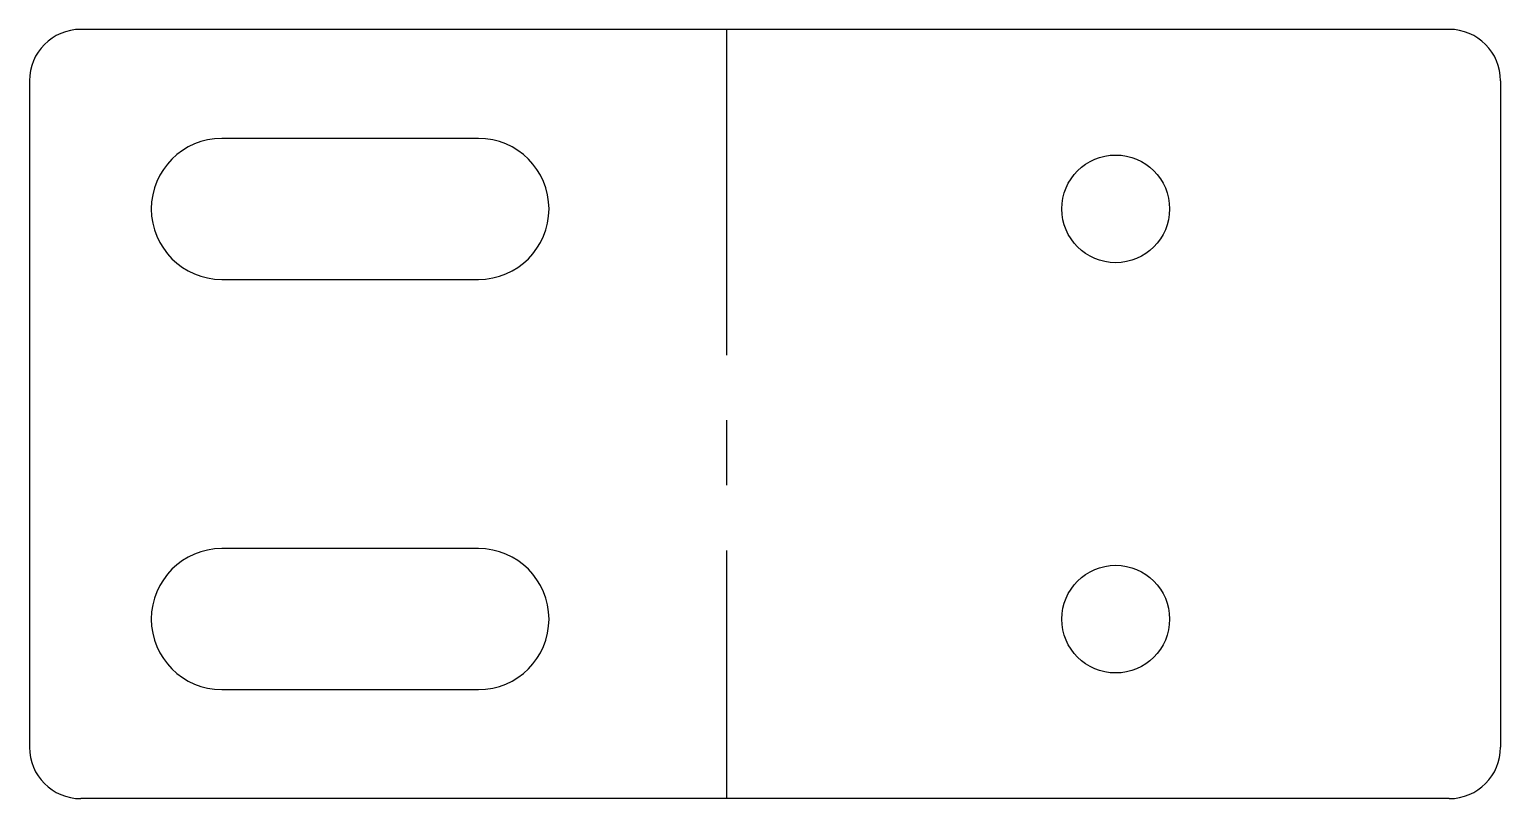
# Model space of a CAD drawing. Header units: millimetres. Extents: x -27 to 30.3, y 0 to 30.
import ezdxf

# ---------------------------------------------------------------- set-up
doc = ezdxf.new("R2010")
doc.units = ezdxf.units.MM
doc.linetypes.add('CENTERX2', pattern=[20.32, 12.7, -2.54, 2.54, -2.54])

msp = doc.modelspace()

# ---------------------------------------------------------------- linework, layer by layer
at = {"color": 7, "linetype": 'Continuous', "lineweight": 25}
for p, q in [((28.335, 30), (-25, 30)), ((-27, 28), (-27, 2)), ((30.335, 28), (30.335, 2)), ((-9.5, 25.75), (-19.5, 25.75)), ((-19.5, 20.25), (-9.5, 20.25)), ((-9.5, 9.75), (-19.5, 9.75)), ((-19.5, 4.25), (-9.5, 4.25)), ((28.335, 0), (-25, 0))]:
    msp.add_line(p, q, dxfattribs=at)
at = {"color": 7, "linetype": 'CENTERX2'}
msp.add_line((0.168, 30), (0.168, 0), dxfattribs=at)
at = {"color": 7, "linetype": 'Continuous', "lineweight": 25}
for centre in [(15.335, 23), (15.335, 7)]:
    msp.add_circle(centre, 2.1, dxfattribs=at)
for centre, radius, start, end in [((-25, 28), 2, 90, 180), ((28.335, 28), 2, 0, 90), ((-19.5, 23), 2.75, 90, 270), ((-9.5, 23), 2.75, 270, 90), ((-19.5, 7), 2.75, 90, 270), ((-9.5, 7), 2.75, 270, 90), ((-25, 2), 2, 180, 270), ((28.335, 2), 2, 270, 0)]:
    msp.add_arc(centre, radius, start, end, dxfattribs=at)

doc.saveas('drawing.dxf')
